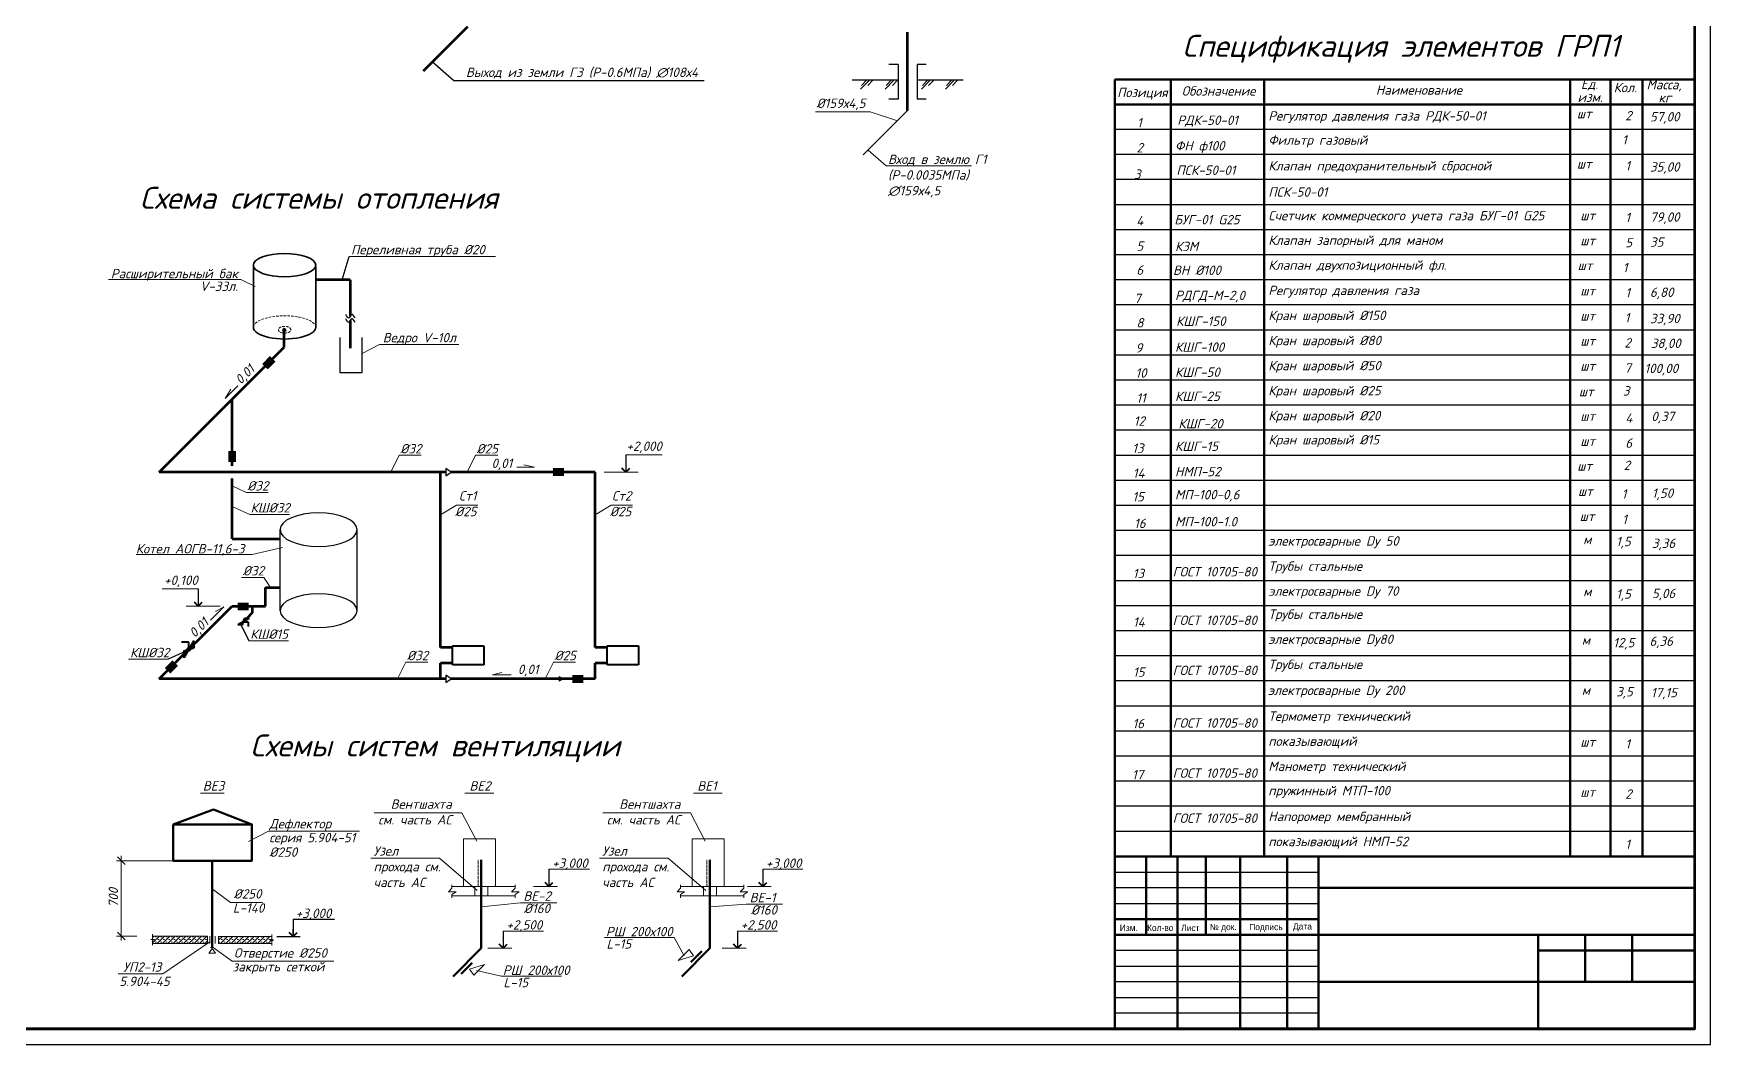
# Model space of a CAD drawing. Header units: millimetres. Extents: x -710977 to 10671, y -929782 to 89628.
# Drawn here: x 1145 to 1680, y 2939 to 3261 of the extents above; entities that cross this region are included whole.
import ezdxf

# ---------------------------------------------------------------- set-up
doc = ezdxf.new("R2010")
doc.units = ezdxf.units.MM
doc.header["$LTSCALE"] = 0.4
doc.linetypes.add('ACAD_ISO02W100', pattern=[15, 12, -3])
doc.linetypes.add('штрихов __ __ __ __ __ __ __ __ __ __ __ __ __ _', pattern=[3, 2, -1])
for name, color, linetype, lineweight in [('2', 5, 'Continuous', 50), ('5', 7, 'Continuous', 25), ('Вентиляция', 142, 'Continuous', 60), ('газ', 7, 'Continuous', 40), ('газ профиль', 7, 'Continuous', 60), ('Грыша', 7, 'Continuous', 15), ('Надписи', 7, 'Continuous', 20), ('ОВ', 7, 'Continuous', 15), ('ОВ1', 7, 'Continuous', 15), ('Основная', 6, 'Continuous', 40), ('основной', 7, 'Continuous', 60), ('Размеры', 7, 'Continuous', 20), ('Тимофей', 7, 'Continuous', 15), ('Тонкая', 82, 'Continuous', 20)]:
    doc.layers.add(name, color=color, linetype=linetype, lineweight=lineweight)
doc.layers.add('А1', color=7, linetype='Continuous')
doc.layers.add('Штриховка', color=6, linetype='Continuous')
doc.styles.add('2.5', font='arial.ttf', dxfattribs={"height": 2.5})
doc.styles.add('текстовый', font='isocpeui.ttf', dxfattribs={"height": 5})

# ---------------------------------------------------------------- blocks, each defined once
blk = doc.blocks.new('Без перемычки радиатор')
at = {"layer": 'ОВ', "color": 7, "linetype": 'Continuous', "lineweight": 40}
for p, q in [((1459.2, 1639.66), (1459.2, 1633.66)), ((1469.2, 1639.66), (1459.2, 1639.66)), ((1469.2, 1633.66), (1469.2, 1639.66)), ((1459.2, 1633.66), (1469.2, 1633.66))]:
    blk.add_line(p, q, dxfattribs=at)
at = {"layer": 'ОВ', "color": 7, "linetype": 'Continuous', "lineweight": 60}
for p, q in [((1469.2, 1639.16), (1473, 1639.16)), ((1469.2, 1634.16), (1473, 1634.16))]:
    blk.add_line(p, q, dxfattribs=at)
blk = doc.blocks.new('вода 1')
at = {"layer": 'ОВ'}
blk.add_hatch(color=256, dxfattribs=at).paths.add_polyline_path([(-1.5, 0.75), (-1.5, -0.75), (0, 0)])
at = {"layer": 'ОВ', "lineweight": 15}
for p, q in [((-2.5, 0), (-1.5, 0)), ((0, 0), (1, 0))]:
    blk.add_line(p, q, dxfattribs=at)
at = {"layer": 'ОВ'}
for p, q in [((-1.5, 0.75), (-1.5, -0.75)), ((-1.5, 0.75), (0, 0)), ((0, 0), (-1.5, -0.75))]:
    blk.add_line(p, q, dxfattribs=at)
blk = doc.blocks.new('кран шаровый 3')
at = {"layer": 'ОВ1'}
h = blk.add_hatch(color=256, dxfattribs=at)
h.set_gradient(color1=(255, 255, 255), one_color=1, tint=1)
edge = h.paths.add_edge_path(flags=17)
edge.add_arc((0, 0), 0.25, 180, 360)
edge.add_arc((0, 0), 0.25, 0, 180)
h.paths.add_polyline_path([(-1.06, -0.31), (-1.06, -1.81), (1.06, 1.81), (1.06, 1.06), (1.06, 0.31)])
at = {"lineweight": 40}
for p, q in [((0, 1.5), (-1.5, 1.5)), ((1.06, 1.81), (-1.06, -1.81)), ((-1.06, -0.31), (1.06, 0.31)), ((0, 0), (0, 1.5)), ((1.06, 1.06), (1.06, 1.81)), ((1.06, 1.06), (1.06, 0.31)), ((-1.06, -0.31), (-1.06, -1.81))]:
    blk.add_line(p, q, dxfattribs=at)
at = {"lineweight": 40, "const_width": 0.5}
blk.add_lwpolyline([(-0.25, 0, 1), (0.25, 0, 1)], format="xyb", close=True, dxfattribs=at)
blk = doc.blocks.new('Т2')
at = {"layer": 'ОВ'}
h = blk.add_hatch(color=7, dxfattribs=at)
h.set_gradient(color1=(255, 255, 255), one_color=1, tint=1)
h.paths.add_polyline_path([(1.75, 1.25), (-1.75, 1.25), (-1.75, -1.25), (1.75, -1.25)])
at = {"layer": 'ОВ', "color": 7, "insert": (0, 0), "char_height": 2, "width": 3.5, "attachment_point": 5, "style": '2.5'}
blk.add_mtext('{\\fArial|b0|i0|c204|p34;Т2}', dxfattribs=at)
blk = doc.blocks.new('Т1')
at = {"layer": 'ОВ'}
h = blk.add_hatch(color=7, dxfattribs=at)
h.set_gradient(color1=(255, 255, 255), one_color=1, tint=1)
h.paths.add_polyline_path([(1.75, 1.25), (-1.75, 1.25), (-1.75, -1.25), (1.75, -1.25)])
at = {"layer": 'ОВ', "color": 7, "insert": (0, 0), "char_height": 2, "width": 3.5, "attachment_point": 5, "style": '2.5'}
blk.add_mtext('{\\fArial|b0|i0|c204|p34;Т1}', dxfattribs=at)
blk = doc.blocks.new('_ArchTick')
at = {"color": 0, "linetype": 'ByBlock', "const_width": 0.15}
blk.add_lwpolyline([(-0.5, -0.5), (0.5, 0.5)], dxfattribs=at)

msp = doc.modelspace()

# ---------------------------------------------------------------- hatches: boundary and pattern name
at = {"layer": 'Грыша'}
msp.add_hatch(color=256, dxfattribs=at).paths.add_polyline_path([(1224.156, 3166.778, -1), (1225.253, 3166.778, -1)])
at = {"layer": 'Тонкая', "lineweight": 20}
h = msp.add_hatch(dxfattribs=at)
h.set_pattern_fill('SACNCR', color=0, scale=0.5, style=0)
h.set_pattern_definition([(45, (-1543.1686, 3387.3185), (-0.841899, 0.841899), []), (45, (-1542.3267, 3387.3185), (-0.841899, 0.841899), [0, -1.190625])])
h.paths.add_polyline_path([(1200.16, 2973.357), (1182.697, 2973.357), (1182.697, 2970.988), (1200.16, 2970.988)])
h.paths.add_polyline_path([(1220.749, 2973.249), (1203.717, 2973.249), (1203.717, 2970.988), (1220.749, 2970.988)])

# ---------------------------------------------------------------- linework, layer by layer
at = {"ltscale": 0.01}
for p, q in [((1278.834, 3246.345), (1271.921, 3252.338)), ((1358.691, 3246.345), (1278.834, 3246.345))]:
    msp.add_line(p, q, dxfattribs=at)
for p, q in [((1420.555, 3251.464), (1417.607, 3251.464)), ((1420.555, 3251.464), (1420.555, 3240.464)), ((1426.555, 3251.464), (1426.555, 3240.464)), ((1429.504, 3251.464), (1426.555, 3251.464)), ((1420.555, 3246.464), (1405.873, 3246.464)), ((1411.346, 3246.464), (1408.574, 3243.692)), ((1410.467, 3246.464), (1408.847, 3244.843)), ((1412.447, 3246.464), (1410.827, 3244.843)), ((1419.2, 3246.464), (1416.427, 3243.692)), ((1418.321, 3246.464), (1416.701, 3244.843)), ((1420.301, 3246.464), (1418.681, 3244.843)), ((1441.237, 3246.464), (1426.555, 3246.464)), ((1430.783, 3246.464), (1428.011, 3243.692)), ((1429.905, 3246.464), (1428.284, 3244.843)), ((1431.885, 3246.464), (1430.264, 3244.843)), ((1438.414, 3246.464), (1435.642, 3243.692)), ((1437.535, 3246.464), (1435.915, 3244.843)), ((1439.516, 3246.464), (1437.895, 3244.843)), ((1420.555, 3240.464), (1417.607, 3240.464)), ((1429.504, 3240.464), (1426.555, 3240.464))]:
    msp.add_line(p, q)
at = {"lineweight": 25}
for p, q in [((1243.194, 3182.787), (1245.442, 3190.259)), ((1276.239, 3122.58), (1276.239, 3120.291)), ((1277.959, 3121.44), (1276.239, 3122.58)), ((1276.239, 3120.291), (1277.959, 3121.44)), ((1223.342, 3077.208), (1223.342, 3103.063)), ((1247.915, 3077.208), (1247.915, 3103.063)), ((1210.791, 3072.769), (1213.352, 3067.627)), ((1193.092, 3064.187), (1187.655, 3061.745)), ((1276.239, 3056.586), (1276.239, 3054.297)), ((1277.959, 3055.446), (1276.239, 3056.586)), ((1276.239, 3054.297), (1277.959, 3055.446))]:
    msp.add_line(p, q, dxfattribs=at)
at = {"color": 7, "lineweight": 25}
for p, q in [((1333.668, 3126.943), (1333.668, 3121.44)), ((1197.268, 3084.163), (1197.268, 3078.659)), ((1309.144, 2994.666), (1309.144, 2989.163)), ((1377.329, 2994.666), (1377.329, 2989.163)), ((1227.561, 2978.763), (1227.561, 2973.259)), ((1294.555, 2974.959), (1294.555, 2969.456)), ((1369.323, 2974.959), (1369.323, 2969.456))]:
    msp.add_line(p, q, dxfattribs=at)
at = {"color": 7, "lineweight": 50, "ltscale": 100}
for p, q in [((1189.198, 3009.008), (1202.116, 3013.772)), ((1202.116, 3013.772), (1214.387, 3009.008)), ((1201.722, 2969.748), (1201.722, 2997.396))]:
    msp.add_line(p, q, dxfattribs=at)
at = {"color": 0, "lineweight": 20, "ltscale": 0.25}
for p, q in [((1189.746, 2997.396), (1171.215, 2997.396)), ((1172.697, 2998.992), (1172.697, 2971.966))]:
    msp.add_line(p, q, dxfattribs=at)
at = {"color": 0, "linetype": 'ByBlock', "lineweight": -3}
for p, q in [((1227.561, 2978.763), (1240.697, 2978.763)), ((1227.561, 2973.259), (1227.561, 2975.541))]:
    msp.add_line(p, q, dxfattribs=at)
at = {"linetype": 'ByBlock', "lineweight": -3, "ltscale": 0.25}
msp.add_line((1222.364, 2973.249), (1229.716, 2973.249), dxfattribs=at)
at = {"color": 0, "lineweight": -2, "transparency": 33554687}
msp.add_line((1674.693, 2973.769), (1674.693, 2968.769), dxfattribs=at)
at = {"lineweight": -3}
msp.add_lwpolyline([(838.693, 2938.769), (1679.693, 2938.769), (1679.693, 3532.769), (838.693, 3532.769)], close=True, dxfattribs=at)
at = {"lineweight": 25}
msp.add_lwpolyline([(1242.381, 3164.345), (1242.381, 3153.225), (1249.526, 3153.225), (1249.526, 3164.345)], dxfattribs=at)
at = {"color": 7, "lineweight": 50, "ltscale": 100}
msp.add_lwpolyline([(1189.198, 3009.008), (1214.387, 3009.008), (1214.387, 2997.396), (1189.198, 2997.396)], close=True, dxfattribs=at)
at = {"lineweight": 25, "extrusion": (0, 0, -1)}
for centre in [(1235.629, 3103.063), (1235.629, 3077.208)]:
    msp.add_ellipse(centre, major_axis=(12.286, 0), ratio=0.4356774, dxfattribs=at)
at = {"lineweight": 25}
for points in [[(1247.278, 3170.613), (1246.168, 3171.714), (1245.321, 3170.586), (1244.341, 3171.757)], [(1247.278, 3169.252), (1246.168, 3170.353), (1245.321, 3169.225), (1244.341, 3170.395)]]:
    msp.add_spline(points, degree=3, dxfattribs=at)
at = {"layer": '5', "color": 0}
for p, q in [((1674.693, 3230.769), (1489.693, 3230.769)), ((1674.693, 3222.769), (1489.693, 3222.769)), ((1674.693, 3214.769), (1489.693, 3214.769)), ((1674.693, 3206.769), (1489.693, 3206.769)), ((1674.693, 3198.769), (1489.693, 3198.769)), ((1674.693, 3190.769), (1489.693, 3190.769)), ((1674.693, 3182.769), (1489.693, 3182.769)), ((1674.693, 3174.769), (1489.693, 3174.769)), ((1674.693, 3174.769), (1489.693, 3174.769)), ((1674.693, 3166.769), (1489.693, 3166.769)), ((1674.693, 3158.769), (1489.693, 3158.769)), ((1674.693, 3150.769), (1489.693, 3150.769)), ((1674.693, 3142.769), (1489.693, 3142.769)), ((1674.693, 3134.769), (1489.693, 3134.769)), ((1674.693, 3126.769), (1489.693, 3126.769)), ((1674.693, 3118.769), (1489.693, 3118.769)), ((1674.693, 3110.769), (1489.693, 3110.769)), ((1674.693, 3102.769), (1489.693, 3102.769)), ((1674.693, 3094.769), (1489.693, 3094.769)), ((1674.693, 3086.769), (1489.693, 3086.769)), ((1674.693, 3078.769), (1489.693, 3078.769)), ((1674.693, 3070.769), (1489.693, 3070.769)), ((1674.693, 3062.769), (1489.693, 3062.769)), ((1674.693, 3062.769), (1489.693, 3062.769)), ((1674.693, 3054.769), (1489.693, 3054.769)), ((1674.693, 3046.769), (1489.693, 3046.769)), ((1674.693, 3038.769), (1489.693, 3038.769)), ((1674.693, 3030.769), (1489.693, 3030.769)), ((1674.693, 3022.769), (1489.693, 3022.769)), ((1674.693, 3014.769), (1489.693, 3014.769)), ((1674.693, 3006.769), (1489.693, 3006.769))]:
    msp.add_line(p, q, dxfattribs=at)
at = {"layer": 'А1', "color": 0, "lineweight": 50}
msp.add_line((1674.693, 3527.769), (1674.693, 2943.769), dxfattribs=at)
at = {"layer": 'А1', "lineweight": 50}
for p, q in [((1674.693, 3246.769), (1489.693, 3246.769)), ((1489.693, 3126.769), (1489.693, 3246.769)), ((1489.693, 3134.769), (1489.693, 3246.769)), ((1507.536, 2998.769), (1507.536, 3246.769)), ((1537.356, 2998.769), (1537.356, 3246.769)), ((1634.928, 2998.769), (1634.928, 3246.769)), ((1647.812, 2998.769), (1647.812, 3246.769)), ((1658.063, 2998.769), (1658.063, 3246.769)), ((1674.693, 3238.769), (1489.693, 3238.769)), ((1489.693, 3094.769), (1489.693, 3126.769)), ((1489.693, 3062.769), (1489.693, 3094.769)), ((1489.693, 3046.769), (1489.693, 3062.769)), ((1489.693, 2998.769), (1489.693, 3046.769)), ((1489.693, 2998.769), (1489.693, 2943.769)), ((1489.693, 2998.769), (1674.693, 2998.769)), ((1499.693, 2998.769), (1499.693, 2973.769)), ((1509.693, 2998.769), (1509.693, 2943.769)), ((1518.693, 2998.769), (1518.693, 2973.769)), ((1529.693, 2998.769), (1529.693, 2943.769)), ((1544.693, 2998.769), (1544.693, 2943.769)), ((1554.693, 2998.769), (1554.693, 2943.769)), ((1554.693, 2943.769), (1554.693, 2998.769)), ((1554.693, 2988.769), (1674.693, 2988.769)), ((1554.693, 2978.769), (1489.693, 2978.769)), ((1489.693, 2973.769), (1554.693, 2973.769)), ((1554.693, 2973.769), (1674.693, 2973.769)), ((1624.693, 2943.769), (1624.693, 2973.769)), ((1639.693, 2973.769), (1639.693, 2958.769)), ((1654.693, 2973.769), (1654.693, 2958.769)), ((1674.693, 2968.769), (1624.693, 2968.769)), ((1674.693, 2958.769), (1554.693, 2958.769))]:
    msp.add_line(p, q, dxfattribs=at)
at = {"layer": 'А1', "lineweight": 25}
for p, q in [((1489.693, 2993.769), (1554.693, 2993.769)), ((1554.693, 2988.769), (1489.693, 2988.769)), ((1489.693, 2983.769), (1554.693, 2983.769)), ((1554.693, 2968.769), (1489.693, 2968.769)), ((1489.693, 2963.769), (1554.693, 2963.769)), ((1554.693, 2958.769), (1489.693, 2958.769)), ((1489.693, 2953.769), (1554.693, 2953.769)), ((1554.693, 2948.769), (1489.693, 2948.769))]:
    msp.add_line(p, q, dxfattribs=at)
at = {"layer": 'Вентиляция', "color": 0, "lineweight": 20}
for p, q in [((1288.616, 2964.286), (1283.779, 2962.842)), ((1288.616, 2964.286), (1285.184, 2960.854)), ((1350.391, 2965.615), (1353.824, 2969.047)), ((1350.391, 2965.615), (1355.229, 2967.06)), ((1355.229, 2967.06), (1353.824, 2969.047)), ((1283.779, 2962.842), (1285.184, 2960.854))]:
    msp.add_line(p, q, dxfattribs=at)
at = {"layer": 'газ профиль', "lineweight": 70}
for p, q in [((1283.159, 3263.575), (1269.017, 3249.433)), ((1423.555, 3236.78), (1423.555, 3261.78))]:
    msp.add_line(p, q, dxfattribs=at)
at = {"layer": 'Грыша'}
msp.add_circle((1224.704, 3166.778), 0.548, dxfattribs=at)
at = {"layer": 'Надписи', "color": 7, "linetype": 'ByBlock', "lineweight": 40, "ltscale": 0.2}
for p, q in [((1333.668, 3121.44), (1332.395, 3122.713)), ((1333.668, 3121.44), (1334.94, 3122.713)), ((1197.268, 3078.659), (1195.995, 3079.932)), ((1197.268, 3078.659), (1198.54, 3079.932)), ((1309.144, 2989.163), (1307.871, 2990.436)), ((1309.144, 2989.163), (1310.416, 2990.436)), ((1377.329, 2989.163), (1376.056, 2990.436)), ((1377.329, 2989.163), (1378.602, 2990.436)), ((1227.561, 2973.259), (1226.288, 2974.532)), ((1227.561, 2973.259), (1228.833, 2974.532)), ((1294.555, 2969.456), (1293.282, 2970.728)), ((1294.555, 2969.456), (1295.828, 2970.728)), ((1369.323, 2969.456), (1368.05, 2970.728)), ((1369.323, 2969.456), (1370.596, 2970.728))]:
    msp.add_line(p, q, dxfattribs=at)
at = {"layer": 'ОВ', "lineweight": 15}
for p, q in [((1209.848, 3148.962), (1205.877, 3144.961)), ((1205.877, 3144.961), (1207.674, 3147.913)), ((1298.845, 3122.981), (1304.482, 3122.981)), ((1304.482, 3122.981), (1301.121, 3123.785)), ((1201.178, 3074.215), (1205.407, 3078.472)), ((1205.407, 3078.472), (1202.722, 3076.91)), ((1291.078, 3056.694), (1294.078, 3057.498)), ((1297.078, 3056.694), (1291.078, 3056.694))]:
    msp.add_line(p, q, dxfattribs=at)
at = {"layer": 'ОВ', "color": 7, "lineweight": 15}
for p, q in [((1333.668, 3126.943), (1345.197, 3126.943)), ((1333.668, 3126.44), (1333.668, 3121.44)), ((1326.775, 3121.44), (1337.598, 3121.44)), ((1197.268, 3084.163), (1185.738, 3084.163)), ((1204.228, 3078.659), (1193.405, 3078.659))]:
    msp.add_line(p, q, dxfattribs=at)
at = {"layer": 'Основная', "color": 0, "lineweight": 20}
for p, q in [((1198.002, 3018.982), (1205.513, 3018.982)), ((1200.951, 2973.293), (1200.951, 2970.974)), ((1201.181, 2969.749), (1202.224, 2969.749)), ((1202.657, 2973.293), (1202.657, 2970.974))]:
    msp.add_line(p, q, dxfattribs=at)
at = {"layer": 'основной'}
msp.add_line((1674.693, 2943.769), (858.693, 2943.769), dxfattribs=at)
msp.add_lwpolyline([(858.693, 2943.769), (1674.693, 2943.769), (1674.693, 3527.769), (858.693, 3527.769)], close=True, dxfattribs=at)
at = {"layer": 'Размеры', "color": 0, "lineweight": 20}
for p, q in [((1213.242, 3003.546), (1219.622, 3006.893)), ((1274.176, 2998.234), (1252.353, 2998.234)), ((1286.261, 2987.875), (1274.176, 2998.234)), ((1347.116, 2998.234), (1325.293, 2998.234)), ((1359.201, 2987.875), (1347.116, 2998.234)), ((1201.722, 2988.466), (1207.566, 2984.118)), ((1285.502, 2989.163), (1285.502, 2986.163)), ((1289.611, 2989.163), (1289.611, 2986.163)), ((1358.441, 2989.163), (1358.441, 2986.163)), ((1362.551, 2989.163), (1362.551, 2986.163)), ((1207.566, 2984.118), (1217.692, 2984.118)), ((1200.951, 2971.544), (1185.966, 2961.33)), ((1201.728, 2969.377), (1200.633, 2967.843)), ((1202.796, 2967.87), (1201.728, 2969.377)), ((1201.956, 2969.749), (1208.068, 2965.401)), ((1200.659, 2967.87), (1202.796, 2967.87)), ((1208.068, 2965.401), (1240.535, 2965.401)), ((1185.966, 2961.33), (1171.641, 2961.33))]:
    msp.add_line(p, q, dxfattribs=at)
at = {"layer": 'Тимофей', "color": 7}
for p, q in [((1423.555, 3236.78), (1409.413, 3222.637)), ((1394.177, 3236.427), (1411.599, 3236.427)), ((1411.599, 3236.427), (1420.298, 3233.522)), ((1416.677, 3219.167), (1410.927, 3224.151)), ((1443.942, 3219.167), (1416.677, 3219.167)), ((1245.442, 3190.259), (1292.04, 3190.259)), ((1168.607, 3182.885), (1210.851, 3182.885)), ((1255.025, 3162.176), (1249.526, 3159.26)), ((1255.025, 3162.176), (1280.42, 3162.176)), ((1285.697, 3126.796), (1292.782, 3126.796)), ((1212.495, 3114.948), (1219.581, 3114.948)), ((1208.259, 3110.393), (1213.696, 3107.951)), ((1213.696, 3107.951), (1226.366, 3107.951)), ((1311.66, 2984.017), (1300.022, 2984.017))]:
    msp.add_line(p, q, dxfattribs=at)
at = {"layer": 'Тимофей', "lineweight": 35}
for p, q in [((1214.821, 3167.607), (1214.821, 3187.475)), ((1234.726, 3167.607), (1234.726, 3187.396))]:
    msp.add_line(p, q, dxfattribs=at)
at = {"layer": 'Тимофей', "lineweight": 15}
for p, q in [((1210.851, 3182.885), (1215.367, 3180.643)), ((1177.488, 3095.085), (1214.489, 3095.085)), ((1214.489, 3095.085), (1224.1, 3097.342))]:
    msp.add_line(p, q, dxfattribs=at)
at = {"layer": 'Тимофей', "lineweight": 60}
for p, q in [((1245.743, 3182.787), (1234.726, 3182.787)), ((1245.743, 3182.787), (1245.743, 3171.151)), ((1245.743, 3169.79), (1245.743, 3161.017)), ((1224.704, 3161.281), (1224.704, 3166.778)), ((1184.753, 3121.44), (1224.704, 3161.281)), ((1208.03, 3123.44), (1208.03, 3144.653)), ((1276.239, 3121.44), (1184.753, 3121.44)), ((1208.03, 3100.113), (1208.03, 3119.44)), ((1274.528, 3065.446), (1274.528, 3121.44)), ((1323.868, 3121.44), (1277.959, 3121.44)), ((1323.868, 3065.446), (1323.868, 3121.44)), ((1208.03, 3100.113), (1223.342, 3100.113)), ((1218.697, 3078.659), (1218.697, 3084.623)), ((1218.697, 3084.623), (1223.342, 3084.623)), ((1184.753, 3055.446), (1208.03, 3078.659)), ((1208.03, 3078.659), (1218.697, 3078.659)), ((1214.484, 3076.485), (1212.759, 3074.76)), ((1214.484, 3078.659), (1214.484, 3076.485)), ((1274.528, 3055.446), (1274.528, 3060.446)), ((1323.868, 3055.446), (1323.868, 3060.446)), ((1276.239, 3055.446), (1184.753, 3055.446)), ((1323.868, 3055.446), (1277.959, 3055.446))]:
    msp.add_line(p, q, dxfattribs=at)
at = {"layer": 'Тимофей'}
for p, q in [((1261.315, 3126.796), (1268.401, 3126.796)), ((1211.093, 3087.842), (1218.178, 3087.842)), ((1226.022, 3067.627), (1213.352, 3067.627)), ((1187.655, 3061.745), (1174.985, 3061.745)), ((1263.445, 3060.802), (1270.531, 3060.802)), ((1310.554, 3060.802), (1317.639, 3060.802))]:
    msp.add_line(p, q, dxfattribs=at)
at = {"layer": 'Тимофей', "lineweight": 15}
for points in [[(1258.667, 3121.44), (1261.315, 3126.796)], [(1208.03, 3117.019), (1212.495, 3114.948)], [(1220.335, 3084.623), (1218.178, 3087.842)], [(1260.797, 3055.446), (1263.445, 3060.802)], [(1307.906, 3055.446), (1310.554, 3060.802)]]:
    msp.add_lwpolyline(points, dxfattribs=at)
at = {"layer": 'Тимофей', "color": 7}
for points in [[(1283.049, 3121.44), (1285.697, 3126.796)], [(1274.528, 3107.801), (1279.629, 3110.88), (1286.406, 3110.88)], [(1323.868, 3107.768), (1329.023, 3110.88), (1335.8, 3110.88)]]:
    msp.add_lwpolyline(points, dxfattribs=at)
at = {"layer": 'Тимофей', "lineweight": 35, "extrusion": (0, 0, -1)}
msp.add_ellipse((1224.774, 3187.475), major_axis=(9.953, 0), ratio=0.3731347, dxfattribs=at)
at = {"layer": 'Тимофей', "linetype": 'штрихов __ __ __ __ __ __ __ __ __ __ __ __ __ _', "lineweight": 15, "extrusion": (0, 0, -1)}
for centre, major_axis, ratio in [((1224.774, 3167.607), (9.953, 0), 0.3731347), ((1224.81, 3166.857), (1.975, 0), 0.5454552)]:
    msp.add_ellipse(centre, major_axis=major_axis, ratio=ratio, dxfattribs=at)
at = {"layer": 'Тимофей', "lineweight": 35, "extrusion": (0, 0, -1)}
msp.add_ellipse((1224.774, 3167.607), major_axis=(9.953, 0), ratio=0.3731347, start_param=0, end_param=3.1415927, dxfattribs=at)
at = {"layer": 'Тонкая', "color": 0, "lineweight": 20}
for p, q in [((1182.697, 2972.506), (1182.157, 2972.258)), ((1182.157, 2972.258), (1183.251, 2972.258)), ((1182.697, 2972.506), (1182.697, 2973.922)), ((1183.251, 2972.258), (1182.697, 2971.91)), ((1182.697, 2971.91), (1182.697, 2970.421)), ((1220.749, 2972.398), (1220.209, 2972.15)), ((1220.209, 2972.15), (1221.303, 2972.15)), ((1220.749, 2972.398), (1220.749, 2973.814)), ((1221.303, 2972.15), (1220.749, 2971.802)), ((1220.749, 2971.802), (1220.749, 2970.313))]:
    msp.add_line(p, q, dxfattribs=at)
for points in [[(1171.197, 2973.357), (1171.197, 2973.357), (1177.682, 2973.357), (1177.682, 2973.357)], [(1182.697, 2972.506), (1182.697, 2973.357), (1200.16, 2973.357), (1200.16, 2970.988), (1182.697, 2970.988), (1182.697, 2971.91)], [(1220.749, 2971.802), (1220.749, 2970.988), (1203.717, 2970.988), (1203.717, 2973.249), (1220.749, 2973.249), (1220.749, 2972.398)]]:
    msp.add_lwpolyline(points, dxfattribs=at)
at = {"layer": 'Штриховка', "color": 0, "lineweight": 20}
for p, q in [((1291.501, 3018.982), (1282.265, 3018.982)), ((1364.441, 3018.982), (1355.205, 3018.982)), ((1281.352, 3012.74), (1253.372, 3012.74)), ((1281.352, 3012.74), (1286.072, 3003.681)), ((1354.292, 3012.74), (1326.312, 3012.74)), ((1354.292, 3012.74), (1359.012, 3003.681)), ((1219.622, 3006.893), (1248.692, 3006.893)), ((1292.055, 3004.365), (1281.83, 3004.365)), ((1281.83, 3004.365), (1281.83, 2989.163)), ((1292.055, 2989.163), (1292.055, 3004.365)), ((1364.995, 3004.365), (1354.77, 3004.365)), ((1354.77, 3004.365), (1354.77, 2989.163)), ((1364.995, 2989.163), (1364.995, 3004.365)), ((1309.144, 2994.666), (1322.119, 2994.666)), ((1309.144, 2989.163), (1309.144, 2994.163)), ((1377.329, 2994.666), (1390.156, 2994.666)), ((1377.329, 2989.163), (1377.329, 2994.163)), ((1377.329, 2989.163), (1377.329, 2993.296)), ((1277.057, 2987.522), (1278.19, 2988.699)), ((1279.477, 2987.522), (1277.057, 2987.522)), ((1278.19, 2988.699), (1278.19, 2989.767)), ((1298.346, 2989.163), (1278.19, 2989.163)), ((1278.19, 2986.594), (1279.477, 2987.522)), ((1278.19, 2985.558), (1278.19, 2986.594)), ((1298.346, 2986.163), (1278.19, 2986.163)), ((1297.214, 2987.522), (1298.346, 2988.699)), ((1299.633, 2987.522), (1297.214, 2987.522)), ((1298.346, 2988.699), (1298.346, 2989.767)), ((1298.346, 2986.594), (1299.633, 2987.522)), ((1298.346, 2985.558), (1298.346, 2986.594)), ((1304.244, 2989.163), (1311.863, 2989.163)), ((1349.997, 2987.522), (1351.13, 2988.699)), ((1352.416, 2987.522), (1349.997, 2987.522)), ((1351.13, 2988.699), (1351.13, 2989.767)), ((1371.286, 2989.163), (1351.13, 2989.163)), ((1351.13, 2986.594), (1352.416, 2987.522)), ((1351.13, 2985.558), (1351.13, 2986.594)), ((1371.286, 2986.163), (1351.13, 2986.163)), ((1370.154, 2987.522), (1371.286, 2988.699)), ((1372.573, 2987.522), (1370.154, 2987.522)), ((1371.286, 2988.699), (1371.286, 2989.767)), ((1371.286, 2986.594), (1372.573, 2987.522)), ((1371.286, 2985.558), (1371.286, 2986.594)), ((1372.429, 2989.163), (1380.048, 2989.163)), ((1300.022, 2984.017), (1287.535, 2982.645)), ((1372.002, 2983.54), (1360.475, 2982.645)), ((1383.64, 2983.54), (1372.002, 2983.54)), ((1294.555, 2974.959), (1307.426, 2974.959)), ((1369.323, 2974.959), (1382.08, 2974.959)), ((1289.655, 2969.456), (1297.274, 2969.456)), ((1294.555, 2969.456), (1294.555, 2973.255)), ((1349.045, 2972.856), (1326.802, 2972.856)), ((1349.045, 2972.856), (1352.285, 2967.109)), ((1364.423, 2969.456), (1372.042, 2969.456)), ((1369.323, 2969.456), (1369.323, 2973.589)), ((1285.996, 2962.342), (1293.854, 2960.543)), ((1313.138, 2960.543), (1293.854, 2960.543))]:
    msp.add_line(p, q, dxfattribs=at)
at = {"layer": 'Штриховка', "color": 0, "linetype": 'ACAD_ISO02W100', "lineweight": 20, "ltscale": 0.2}
for p, q in [((1286.571, 2989.163), (1286.571, 2997.706)), ((1359.51, 2989.163), (1359.51, 2997.706))]:
    msp.add_line(p, q, dxfattribs=at)
at = {"layer": 'Штриховка', "color": 0, "lineweight": 50}
for p, q in [((1287.535, 2969.456), (1287.535, 2997.668)), ((1360.475, 2969.456), (1360.475, 2997.668)), ((1287.535, 2969.456), (1278.533, 2960.446)), ((1351.473, 2960.446), (1360.475, 2969.456)), ((1284.628, 2964.839), (1281.092, 2961.305)), ((1354.38, 2965.062), (1357.916, 2968.596))]:
    msp.add_line(p, q, dxfattribs=at)

# ---------------------------------------------------------------- block references
at = {"layer": 'газ', "color": 0, "lineweight": 20, "ltscale": 0.08, "xscale": 2.5, "yscale": 2.5, "zscale": 2.5, "rotation": 270}
for p in [(1172.697, 2997.396), (1172.697, 2973.357)]:
    msp.add_blockref('_ArchTick', p, dxfattribs=at)
at = {"layer": 'Грыша', "xscale": -1}
for name, p, rotation in [('кран шаровый 3', (1211.698, 3073.699), 269.999999999987), ('вода 1', (1313.901, 3055.446), 180)]:
    msp.add_blockref(name, p, dxfattribs=dict(at, rotation=rotation))
at = {"layer": 'Грыша', "xscale": 1.5, "yscale": 1.5, "zscale": 1.5}
msp.add_blockref('кран шаровый 3', (1194.199, 3064.866), dxfattribs=at)
at = {"layer": 'ОВ', "color": 7}
for name, p, rotation in [('Т1', (1219.754, 3156.335), 45.25102063299384), ('Т2', (1188.664, 3059.273), 44.99041671062072)]:
    msp.add_blockref(name, p, dxfattribs=dict(at, rotation=rotation))
at = {"layer": 'ОВ', "color": 7, "xscale": -1, "rotation": 270}
msp.add_blockref('Т1', (1208.085, 3126.443), dxfattribs=at)
at = {"layer": 'ОВ', "color": 7, "xscale": -1}
for name, p in [('Т1', (1312.198, 3121.473)), ('Т2', (1211.611, 3078.567)), ('Т2', (1318.316, 3055.406))]:
    msp.add_blockref(name, p, dxfattribs=at)
at = {"layer": 'Тимофей', "xscale": -1}
for p in [(2747.526, 1426.281), (2796.866, 1426.281)]:
    msp.add_blockref('Без перемычки радиатор', p, dxfattribs=at)

# ---------------------------------------------------------------- texts
at = {"color": 0, "lineweight": 20, "style": 'текстовый'}
msp.add_text('700', height=3, rotation=90, dxfattribs=at).set_placement((1171.677, 2982.507))
for s, p in [('Изм.', (1491.245, 2974.998)), ('Кол-во', (1499.946, 2974.998)), ('Лист', (1510.848, 2974.977)), ('№ док.', (1519.971, 2975.265)), ('Подпись', (1532.559, 2975.265)), ('Дата', (1546.515, 2975.466))]:
    msp.add_text(s, height=2).set_placement(p)
at = {"layer": '2', "color": 0, "lineweight": 50, "ltscale": 0.08, "char_height": 3, "attachment_point": 1, "style": 'текстовый'}
for s, width, insert in [('Регулятор давления газа РДК-50-01\\P  ', 143.32645, (1538.631, 3236.611)), ('Клапан предохранительный сбросной  ', 83.63299, (1538.631, 3220.692)), ('Счетчик коммерческого учета газа БУГ-01 G25\\P  ', 143.32645, (1538.631, 3204.79))]:
    msp.add_mtext_dynamic_manual_height_columns(s, width=width, gutter_width=15, heights=[0], dxfattribs=dict(at, insert=insert))
at = {"layer": '5', "color": 0, "style": 'текстовый'}
for s, p in [('Позиция', (1490.402, 3241.087)), ('Обозначение', (1511.029, 3241.574)), ('Наименование', (1572.936, 3241.862)), ('изм.', (1637.293, 3239.561)), ('Ед.', (1638.369, 3243.728)), ('Кол.', (1648.836, 3242.661)), ('Масса,', (1659.311, 3243.598)), ('кг', (1663.132, 3239.431)), ('1', (1496.749, 3231.455)), ('шт', (1637.086, 3234.308)), ('2', (1652.523, 3233.688)), ('57,00', (1660.382, 3233.328)), ('2', (1496.608, 3223.455)), ('ФН ф100 ', (1508.877, 3224.075)), ('1', (1651.499, 3225.973)), ('3', (1495.787, 3215.007)), ('шт', (1637.086, 3218.308)), ('1', (1652.523, 3217.688)), ('35,00', (1660.382, 3217.328)), ('4', (1496.498, 3200.152)), ('шт', (1638.189, 3201.808)), ('1', (1652.523, 3201.188)), ('79,00', (1660.382, 3201.328)), ('5', (1496.537, 3192.054)), ('КЗМ', (1508.877, 3191.944)), ('Клапан запорный для маном', (1538.631, 3193.934)), ('шт', (1638.189, 3193.808)), ('5', (1652.523, 3193.188)), ('35', (1660.382, 3193.328)), ('Клапан двухпозиционный фл.', (1538.631, 3185.993)), ('6', (1496.54, 3184.404)), ('ВН %%C100 ', (1508.223, 3184.355)), ('шт', (1637.326, 3185.891)), ('1', (1651.72, 3185.208)), ('7', (1495.859, 3175.4)), ('РДГД-М-2,0', (1508.879, 3176.316)), ('Регулятор давления газа ', (1538.631, 3177.922)), ('шт', (1638.189, 3177.808)), ('1', (1652.523, 3177.188)), ('6,80', (1660.382, 3177.328)), ('Кран шаровый %%C150', (1538.631, 3169.934)), ('8', (1496.544, 3167.576)), ('КШГ-150', (1509.215, 3168.105)), ('шт', (1638.189, 3169.808)), ('1', (1652.313, 3169.188)), ('33,90', (1660.377, 3168.943)), ('9', (1496.246, 3159.576)), ('КШГ-100', (1508.877, 3159.83)), ('Кран шаровый %%C80 ', (1538.631, 3161.934)), ('шт', (1638.189, 3161.808)), ('2', (1652.254, 3161.188)), ('38,00', (1660.678, 3161.036)), ('Кран шаровый %%C50', (1538.631, 3153.934)), ('10', (1496.246, 3151.576)), ('КШГ-50', (1508.877, 3151.83)), ('шт', (1638.189, 3153.808)), ('7', (1652.254, 3153.188)), ('100,00', (1658.627, 3153.017)), ('11', (1496.528, 3143.576)), ('КШГ-25', (1508.877, 3144.125)), ('Кран шаровый %%C25', (1538.631, 3145.922)), ('шт', (1637.728, 3145.627)), ('3', (1651.751, 3145.848)), ('Кран шаровый %%C20', (1538.631, 3137.957)), ('0,37', (1660.839, 3137.697)), ('12', (1495.696, 3136.234)), ('КШГ-20', (1509.941, 3135.382)), ('шт', (1638.189, 3137.808)), ('4', (1652.523, 3137.188)), ('13', (1495.219, 3127.576)), ('КШГ-15', (1508.877, 3128.183)), ('Кран шаровый %%C15 ', (1538.674, 3130.243)), ('шт', (1638.189, 3129.808)), ('6', (1652.523, 3129.188)), ('2', (1652.002, 3122.092)), ('14', (1495.384, 3119.576)), ('НМП-52 ', (1508.877, 3120.09)), ('шт', (1637.191, 3121.867)), ('15', (1495.243, 3112.082)), ('МП-100-0,6', (1508.862, 3112.732)), ('шт', (1637.451, 3113.839)), ('1', (1651.37, 3112.97)), ('1,50', (1661.021, 3113.216)), ('16', (1495.797, 3103.576)), ('МП-100-1.0', (1508.877, 3104.134)), ('шт', (1637.969, 3105.811)), ('1', (1651.54, 3104.872)), ('электросварные Dу 50', (1538.631, 3097.957)), ('м', (1639.079, 3098.408)), ('1,5', (1649.56, 3097.788)), ('3,36', (1661.021, 3097.216)), ('Трубы стальные ', (1538.631, 3089.922)), ('13', (1495.384, 3087.576)), ('ГОСТ 10705-80', (1508.115, 3088.134)), ('электросварные Dу 70', (1538.631, 3081.957)), ('м', (1639.079, 3081.808)), ('1,5', (1649.599, 3081.029)), ('5,06', (1661.021, 3081.216)), ('Трубы стальные ', (1538.631, 3074.581)), ('14', (1495.463, 3072.076)), ('ГОСТ 10705-80', (1508.115, 3072.651)), ('электросварные Dу80', (1538.631, 3066.606)), ('м', (1638.646, 3066.308)), ('12,5', (1648.656, 3065.501)), ('6,36', (1660.231, 3065.973)), ('Трубы стальные ', (1538.631, 3058.581)), ('15', (1495.463, 3056.114)), ('ГОСТ 10705-80', (1508.115, 3056.651)), ('электросварные Dу 200', (1538.526, 3050.297)), ('м', (1638.646, 3050.308)), ('3,5', (1649.599, 3049.854)), ('17,15', (1660.706, 3049.577)), ('Термометр технический', (1538.631, 3042.051)), ('16', (1495.308, 3039.687)), ('ГОСТ 10705-80', (1508.115, 3039.867)), ('показывающий', (1538.631, 3034.054)), ('шт', (1638.189, 3033.808)), ('1', (1652.523, 3033.188)), ('Манометр технический', (1538.631, 3026.051)), ('17', (1495.16, 3023.398)), ('ГОСТ 10705-80', (1508.115, 3023.867)), ('пружинный МТП-100', (1538.631, 3018.292)), ('шт', (1638.189, 3017.808)), ('2', (1652.523, 3017.188)), ('ГОСТ 10705-80', (1508.115, 3009.479)), ('Напоромер мембранный', (1538.631, 3010.051)), ('показывающий НМП-52', (1538.631, 3002.054)), ('1', (1652.523, 3001.188))]:
    msp.add_text(s, height=3, dxfattribs=at).set_placement(p)
at = {"layer": '5', "color": 0, "char_height": 3, "attachment_point": 1, "style": 'текстовый'}
for s, width, insert in [('{\\C7;РДК-50-01}', 28.30093, (1509.591, 3235.231)), ('Фильтр газовый ', 115.37651, (1538.631, 3228.893)), ('ПСК-50-01 ', 115.37651, (1509.296, 3219.282)), ('ПСК-50-01 ', 115.37651, (1538.631, 3212.326)), ('БУГ-01 G25', 28.30093, (1508.644, 3203.494))]:
    msp.add_mtext_dynamic_manual_height_columns(s, width=width, gutter_width=12.5, heights=[0], dxfattribs=dict(at, insert=insert))
at = {"layer": 'газ', "color": 2, "lineweight": 50, "ltscale": 0.08, "char_height": 7, "attachment_point": 1, "style": 'текстовый'}
for s, width, gutter_width, insert in [('{\\C256;Спецификация элементов ГРП1}', 202.75855, 22.5, (1511.23, 3260.967)), ('{\\C256;Схема системы отопления}', 173.44955, 943.877, (1178.605, 3212.453))]:
    msp.add_mtext_dynamic_manual_height_columns(s, width=width, gutter_width=gutter_width, heights=[0], dxfattribs=dict(at, insert=insert))
at = {"layer": 'газ', "color": 0, "lineweight": 50, "ltscale": 0.08, "insert": (1213.833, 3037.711), "char_height": 7, "attachment_point": 1, "style": 'текстовый'}
msp.add_mtext_dynamic_manual_height_columns('Схемы систем вентиляции', width=182.66202, gutter_width=25, heights=[0], dxfattribs=at)
at = {"layer": 'ОВ', "char_height": 3, "attachment_point": 1, "style": 'текстовый'}
for insert, rotation in [((1208.668, 3151.307), 45.22276), ((1193.995, 3070.486), 45.18759)]:
    msp.add_mtext('0,01', dxfattribs=dict(at, insert=insert, rotation=rotation))
at = {"layer": 'Тимофей', "color": 7, "style": 'текстовый'}
for s, p in [('Переливная труба %%C20', (1245.991, 3190.929)), ('Ведро V-10л', (1256.116, 3162.846)), ('%%C32', (1261.708, 3127.396)), ('%%C25', (1286.045, 3127.396)), ('%%C32', (1212.887, 3115.548)), ('КШ%%C32', (1213.947, 3108.551)), ('Котел АОГВ-11,6-3', (1177.333, 3095.467)), ('%%C32', (1211.485, 3088.442)), ('КШ%%C15', (1213.844, 3068.227)), ('КШ%%C32', (1175.477, 3062.344)), ('%%C32', (1263.838, 3061.402)), ('%%C25', (1310.901, 3061.402)), ('Дефлектор', (1219.913, 3007.722)), ('%%C250', (1219.913, 2998.668)), ('серия 5.904-51', (1219.913, 3003.29)), ('%%C250', (1208.539, 2985.325)), ('L-140', (1208.282, 2980.835)), ('+3,000', (1228.358, 2979.137)), ('РШ 200х100', (1327.292, 2973.289)), ('Отверстие %%C250', (1208.639, 2966.483)), ('УП2-13', (1173.284, 2961.995)), ('закрыть сеткой', (1208.208, 2962.083)), ('РШ 200х100', (1294.424, 2960.976)), ('5.904-45', (1172.054, 2957.422))]:
    msp.add_text(s, height=3, dxfattribs=at).set_placement(p)
at = {"layer": 'Тимофей', "color": 7, "char_height": 3, "style": 'текстовый'}
for s, width, gutter_width, insert, attachment_point in [('{\\fISOCPEUR|b0|i1|c204|p34;Выход из земли Г}3 ({\\fISOCPEUR|b0|i1|c204|p34;Р}-0.6{\\fISOCPEUR|b0|i1|c204|p34;МПа}) ∅108{\\fISOCPEUR|b0|i1|c204|p34;х}4', 78.04973, 6.265, (1356.735, 3250.527), 3), ('%%C159х4,5', 28.30093, 12.5, (1394.47, 3240.643), 1), ('Вход в землю Г1 (Р-0.0035МПа)\\P∅159х4,5', 36.39383, 6.265, (1417.306, 3222.766), 1)]:
    msp.add_mtext_dynamic_manual_height_columns(s, width=width, gutter_width=gutter_width, heights=[0], dxfattribs=dict(at, insert=insert, attachment_point=attachment_point))
for s, insert, attachment_point in [('Расширительный бак', (1209.91, 3184.377), 6), ('V-33л.', (1209.91, 3180.743), 6), ('+2,000', (1345.149, 3127.505), 9), ('0,01', (1297.442, 3125.757), 3), ('Ст1\\P%%C25', (1286.012, 3107.352), 9), ('Ст2\\P%%C25', (1335.406, 3107.352), 9), ('+0,100', (1186.354, 3084.724), 7), ('0,01', (1305.825, 3059.977), 3)]:
    msp.add_mtext(s, dxfattribs=dict(at, insert=insert, attachment_point=attachment_point))
for s, insert, width, attachment_point in [('ВЕ3', (1205.528, 3022.791), 20.39553, 3), ('ВЕ2', (1290.523, 3022.791), 20.39553, 3), ('{\\Q0;ВЕ1}', (1362.659, 3022.791), 20.39553, 3), ('Вентшахта\\Pсм. часть АС', (1278.118, 3016.976), 27.18336, 3), ('{\\Q0;Вентшахта\\Pсм. часть АС}', (1351.057, 3016.976), 27.18336, 3), ('{\\Q0;Узел прохода см. часть АС}', (1253.187, 3002.016), 23.80559, 1), ('{\\Q0;Узел прохода см. часть АС}', (1326.127, 3002.016), 23.80559, 1), ('+3,000', (1310.155, 2998.135), 11.03147, 1), ('+3,000', (1378.34, 2998.135), 11.03147, 1), ('{\\Q0;ВЕ-2}', (1309.767, 2987.627), 12.48241, 3), ('{\\Q0;ВЕ-1}', (1381.415, 2987.149), 12.48241, 3), ('%%C160', (1309.453, 2983.684), 12.48241, 3), ('%%C160', (1381.871, 2983.206), 12.48241, 3), ('+2,500', (1295.566, 2978.428), 11.03147, 1), ('+2,500', (1370.299, 2978.428), 11.03147, 1), ('L-15', (1327.482, 2972.359), 11.05155, 1), ('L-15', (1294.614, 2960.046), 11.05155, 1)]:
    msp.add_mtext(s, dxfattribs=dict(at, insert=insert, width=width, attachment_point=attachment_point))

doc.saveas('drawing.dxf')
